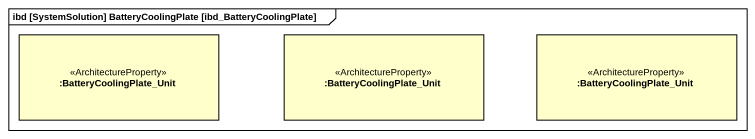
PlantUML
@startuml
mainframe ibd [SystemSolution] BatteryCoolingPlate [ibd_BatteryCoolingPlate]
rectangle ":BatteryCoolingPlate_Unit" as BatteryCoolingPlate_Unit <<ArchitectureProperty>>
rectangle ":BatteryCoolingPlate_Unit" as BatteryCoolingPlate_Unit_2 <<ArchitectureProperty>>
rectangle ":BatteryCoolingPlate_Unit" as BatteryCoolingPlate_Unit_3 <<ArchitectureProperty>>
@enduml
